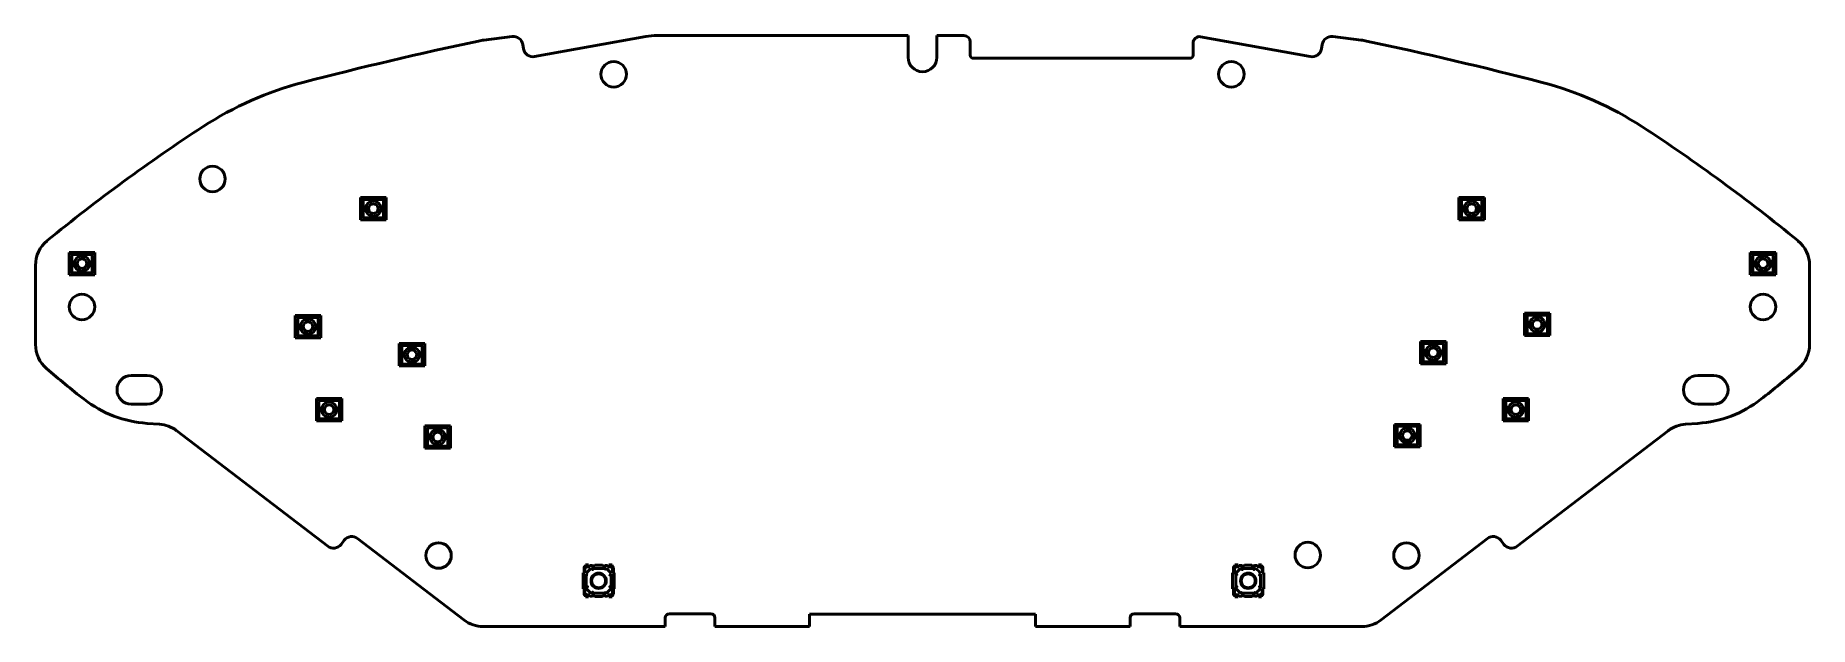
# Model space of a CAD drawing. Header units: millimetres. Extents: x 64 to 343, y 116 to 209.
import ezdxf

# ---------------------------------------------------------------- set-up
doc = ezdxf.new("R2010")
doc.units = ezdxf.units.MM
doc.layers.add('Visible (ISO)', color=7, linetype='Continuous', lineweight=50)

msp = doc.modelspace()

# ---------------------------------------------------------------- linework, layer by layer
at = {"layer": 'Visible (ISO)'}
for p, q in [((134.53, 207.93), (138.99, 208.47)), ((138.99, 208.47), (134.53, 207.93)), ((140.65, 207.25), (140.77, 206.56)), ((140.77, 206.56), (140.65, 207.25)), ((142.51, 205.35), (159.95, 208.49)), ((159.95, 208.49), (142.51, 205.35)), ((161.73, 208.65), (201.17, 208.65)), ((201.17, 208.65), (161.73, 208.65)), ((201.17, 208.65), (201.17, 205.22)), ((201.17, 205.22), (201.17, 208.65)), ((205.67, 205.22), (205.67, 208.65)), ((209.92, 208.65), (205.67, 208.65)), ((205.67, 208.65), (205.67, 205.22)), ((210.92, 205.57), (210.92, 207.65)), ((245.92, 207.47), (245.92, 205.57)), ((264.32, 205.35), (247.09, 208.45)), ((266.06, 206.56), (266.19, 207.25)), ((266.19, 207.25), (266.06, 206.56)), ((267.85, 208.47), (272.3, 207.93)), ((272.3, 207.93), (267.85, 208.47)), ((245.42, 205.07), (211.42, 205.07)), ((106.1, 201.28), (106.09, 201.28)), ((300.74, 201.28), (300.73, 201.28)), ((115.18, 179.74), (115.18, 183.24)), ((115.18, 183.24), (119.18, 183.24)), ((115.48, 182.69), (115.48, 182.69)), ((115.58, 182.69), (115.48, 182.69)), ((115.48, 180.29), (115.48, 182.69)), ((115.48, 180.29), (115.48, 182.69)), ((115.48, 180.29), (115.48, 182.69)), ((115.58, 180.24), (115.58, 182.74)), ((115.59, 182.8), (115.59, 182.8)), ((115.78, 182.94), (118.58, 182.94)), ((115.78, 182.94), (116.68, 182.94)), ((116.68, 182.94), (117.68, 182.94)), ((117.68, 182.94), (118.58, 182.94)), ((118.78, 182.74), (118.78, 180.24)), ((118.78, 182.74), (118.78, 182.69)), ((118.78, 182.69), (118.78, 180.29)), ((118.78, 182.69), (118.88, 182.69)), ((118.88, 182.69), (118.88, 180.29)), ((119.18, 183.24), (119.18, 179.74)), ((287.66, 179.74), (287.66, 183.24)), ((287.66, 183.24), (291.66, 183.24)), ((287.96, 182.69), (287.96, 182.69)), ((288.06, 182.69), (287.96, 182.69)), ((287.96, 180.29), (287.96, 182.69)), ((287.96, 180.29), (287.96, 182.69)), ((287.96, 180.29), (287.96, 182.69)), ((288.06, 180.24), (288.06, 182.74)), ((288.07, 182.8), (288.07, 182.8)), ((288.26, 182.94), (291.06, 182.94)), ((288.26, 182.94), (289.16, 182.94)), ((289.16, 182.94), (290.16, 182.94)), ((290.16, 182.94), (291.06, 182.94)), ((291.26, 182.74), (291.26, 180.24)), ((291.26, 182.74), (291.26, 182.69)), ((291.26, 182.69), (291.26, 180.29)), ((291.26, 182.69), (291.36, 182.69)), ((291.36, 182.69), (291.36, 180.29)), ((291.66, 183.24), (291.66, 179.74)), ((119.18, 179.74), (115.18, 179.74)), ((115.58, 180.29), (115.48, 180.29)), ((115.48, 180.29), (115.48, 180.29)), ((115.58, 180.29), (115.53, 180.29)), ((118.58, 180.04), (115.78, 180.04)), ((118.77, 180.18), (118.77, 180.18)), ((118.78, 180.29), (118.78, 180.24)), ((118.78, 180.29), (118.78, 180.29)), ((118.78, 180.29), (118.83, 180.29)), ((118.78, 180.29), (118.88, 180.29)), ((118.88, 180.29), (118.88, 180.29)), ((291.66, 179.74), (287.66, 179.74)), ((288.06, 180.29), (287.96, 180.29)), ((287.96, 180.29), (287.96, 180.29)), ((288.06, 180.29), (288.01, 180.29)), ((291.06, 180.04), (288.26, 180.04)), ((291.25, 180.18), (291.25, 180.18)), ((291.26, 180.29), (291.26, 180.24)), ((291.26, 180.29), (291.26, 180.29)), ((291.26, 180.29), (291.31, 180.29)), ((291.26, 180.29), (291.36, 180.29)), ((291.36, 180.29), (291.36, 180.29)), ((69.42, 171.12), (69.42, 174.62)), ((69.42, 174.62), (73.42, 174.62)), ((69.72, 174.07), (69.72, 174.07)), ((69.82, 174.07), (69.72, 174.07)), ((69.72, 171.67), (69.72, 174.07)), ((69.72, 171.67), (69.72, 174.07)), ((69.72, 171.67), (69.72, 174.07)), ((69.82, 171.62), (69.82, 174.12)), ((69.83, 174.18), (69.83, 174.19)), ((70.02, 174.32), (72.82, 174.32)), ((70.02, 174.32), (70.92, 174.32)), ((70.92, 174.32), (71.92, 174.32)), ((71.92, 174.32), (72.82, 174.32)), ((73.02, 174.12), (73.02, 171.62)), ((73.02, 174.12), (73.02, 174.07)), ((73.02, 174.07), (73.02, 171.67)), ((73.02, 174.07), (73.12, 174.07)), ((73.12, 174.07), (73.12, 171.67)), ((73.42, 174.62), (73.42, 171.12)), ((333.42, 171.12), (333.42, 174.62)), ((333.42, 174.62), (337.42, 174.62)), ((333.72, 174.07), (333.72, 174.07)), ((333.82, 174.07), (333.72, 174.07)), ((333.72, 171.67), (333.72, 174.07)), ((333.72, 171.67), (333.72, 174.07)), ((333.72, 171.67), (333.72, 174.07)), ((333.82, 171.62), (333.82, 174.12)), ((333.83, 174.18), (333.83, 174.19)), ((334.02, 174.32), (336.82, 174.32)), ((334.02, 174.32), (334.92, 174.32)), ((334.92, 174.32), (335.92, 174.32)), ((335.92, 174.32), (336.82, 174.32)), ((337.02, 174.12), (337.02, 171.62)), ((337.02, 174.12), (337.02, 174.07)), ((337.02, 174.07), (337.02, 171.67)), ((337.02, 174.07), (337.12, 174.07)), ((337.12, 174.07), (337.12, 171.67)), ((337.42, 174.62), (337.42, 171.12)), ((64.12, 160.2), (64.12, 172.59)), ((64.12, 172.59), (64.12, 160.2)), ((73.42, 171.12), (69.42, 171.12)), ((69.82, 171.67), (69.72, 171.67)), ((69.72, 171.67), (69.72, 171.67)), ((69.82, 171.67), (69.77, 171.67)), ((72.82, 171.42), (70.02, 171.42)), ((73.01, 171.56), (73.01, 171.56)), ((73.02, 171.67), (73.02, 171.62)), ((73.02, 171.67), (73.02, 171.67)), ((73.02, 171.67), (73.07, 171.67)), ((73.02, 171.67), (73.12, 171.67)), ((73.12, 171.67), (73.12, 171.67)), ((337.42, 171.12), (333.42, 171.12)), ((333.82, 171.67), (333.72, 171.67)), ((333.72, 171.67), (333.72, 171.67)), ((333.82, 171.67), (333.77, 171.67)), ((336.82, 171.42), (334.02, 171.42)), ((337.01, 171.56), (337.01, 171.56)), ((337.02, 171.67), (337.02, 171.62)), ((337.02, 171.67), (337.02, 171.67)), ((337.02, 171.67), (337.07, 171.67)), ((337.02, 171.67), (337.12, 171.67)), ((337.12, 171.67), (337.12, 171.67)), ((342.72, 172.59), (342.72, 160.2)), ((342.72, 160.2), (342.72, 172.59)), ((104.92, 161.24), (104.92, 164.74)), ((104.92, 164.74), (108.92, 164.74)), ((105.52, 164.44), (108.32, 164.44)), ((105.52, 164.44), (106.42, 164.44)), ((106.42, 164.44), (107.42, 164.44)), ((107.42, 164.44), (108.32, 164.44)), ((108.92, 164.74), (108.92, 161.24)), ((297.95, 161.57), (297.95, 165.07)), ((297.95, 165.07), (301.95, 165.07)), ((298.25, 164.52), (298.25, 164.52)), ((298.35, 164.52), (298.25, 164.52)), ((298.25, 162.12), (298.25, 164.52)), ((298.25, 162.12), (298.25, 164.52)), ((298.25, 162.12), (298.25, 164.52)), ((298.35, 162.07), (298.35, 164.57)), ((298.36, 164.63), (298.36, 164.63)), ((298.55, 164.77), (301.35, 164.77)), ((298.55, 164.77), (299.45, 164.77)), ((299.45, 164.77), (300.45, 164.77)), ((300.45, 164.77), (301.35, 164.77)), ((301.55, 164.57), (301.55, 162.07)), ((301.55, 164.57), (301.55, 164.52)), ((301.55, 164.52), (301.55, 162.12)), ((301.55, 164.52), (301.65, 164.52)), ((301.65, 164.52), (301.65, 162.12)), ((301.95, 165.07), (301.95, 161.57)), ((105.22, 164.19), (105.22, 164.19)), ((105.32, 164.19), (105.22, 164.19)), ((105.22, 161.79), (105.22, 164.19)), ((105.22, 161.79), (105.22, 164.19)), ((105.22, 161.79), (105.22, 164.19)), ((105.32, 161.79), (105.22, 161.79)), ((105.22, 161.79), (105.22, 161.79)), ((105.32, 161.79), (105.27, 161.79)), ((105.32, 161.74), (105.32, 164.24)), ((105.33, 164.3), (105.33, 164.3)), ((108.51, 161.67), (108.51, 161.67)), ((108.52, 164.24), (108.52, 161.74)), ((108.52, 164.24), (108.52, 164.19)), ((108.52, 164.19), (108.52, 161.79)), ((108.52, 164.19), (108.62, 164.19)), ((108.52, 161.79), (108.52, 161.74)), ((108.52, 161.79), (108.52, 161.79)), ((108.52, 161.79), (108.57, 161.79)), ((108.52, 161.79), (108.62, 161.79)), ((108.62, 164.19), (108.62, 161.79)), ((108.62, 161.79), (108.62, 161.79)), ((298.35, 162.12), (298.25, 162.12)), ((298.25, 162.12), (298.25, 162.12)), ((298.35, 162.12), (298.3, 162.12)), ((301.35, 161.87), (298.55, 161.87)), ((301.54, 162), (301.54, 162)), ((301.55, 162.12), (301.55, 162.07)), ((301.55, 162.12), (301.55, 162.12)), ((301.55, 162.12), (301.6, 162.12)), ((301.55, 162.12), (301.65, 162.12)), ((301.65, 162.12), (301.65, 162.12)), ((108.92, 161.24), (104.92, 161.24)), ((108.32, 161.54), (105.52, 161.54)), ((121.24, 156.82), (121.24, 160.32)), ((121.24, 160.32), (125.24, 160.32)), ((121.54, 159.77), (121.54, 159.77)), ((121.64, 159.77), (121.54, 159.77)), ((121.54, 157.37), (121.54, 159.77)), ((121.54, 157.37), (121.54, 159.77)), ((121.54, 157.37), (121.54, 159.77)), ((121.64, 157.32), (121.64, 159.82)), ((121.65, 159.89), (121.65, 159.89)), ((121.84, 160.02), (124.64, 160.02)), ((121.84, 160.02), (122.74, 160.02)), ((122.74, 160.02), (123.74, 160.02)), ((123.74, 160.02), (124.64, 160.02)), ((124.84, 159.82), (124.84, 157.32)), ((124.84, 159.82), (124.84, 159.77)), ((124.84, 159.77), (124.84, 157.37)), ((124.84, 159.77), (124.94, 159.77)), ((124.94, 159.77), (124.94, 157.37)), ((125.24, 160.32), (125.24, 156.82)), ((281.63, 157.15), (281.63, 160.65)), ((281.63, 160.65), (285.63, 160.65)), ((281.93, 160.1), (281.93, 160.1)), ((282.03, 160.1), (281.93, 160.1)), ((281.93, 157.7), (281.93, 160.1)), ((281.93, 157.7), (281.93, 160.1)), ((281.93, 157.7), (281.93, 160.1)), ((282.03, 157.65), (282.03, 160.15)), ((282.04, 160.21), (282.04, 160.21)), ((282.23, 160.35), (285.03, 160.35)), ((282.23, 160.35), (283.13, 160.35)), ((283.13, 160.35), (284.13, 160.35)), ((284.13, 160.35), (285.03, 160.35)), ((285.23, 160.15), (285.23, 157.65)), ((285.23, 160.15), (285.23, 160.1)), ((285.23, 160.1), (285.23, 157.7)), ((285.23, 160.1), (285.33, 160.1)), ((285.33, 160.1), (285.33, 157.7)), ((285.63, 160.65), (285.63, 157.15)), ((301.95, 161.57), (297.95, 161.57)), ((125.24, 156.82), (121.24, 156.82)), ((121.64, 157.37), (121.54, 157.37)), ((121.54, 157.37), (121.54, 157.37)), ((121.64, 157.37), (121.59, 157.37)), ((124.64, 157.12), (121.84, 157.12)), ((124.83, 157.26), (124.83, 157.26)), ((124.84, 157.37), (124.84, 157.32)), ((124.84, 157.37), (124.84, 157.37)), ((124.84, 157.37), (124.89, 157.37)), ((124.84, 157.37), (124.94, 157.37)), ((124.94, 157.37), (124.94, 157.37)), ((285.63, 157.15), (281.63, 157.15)), ((282.03, 157.7), (281.93, 157.7)), ((281.93, 157.7), (281.93, 157.7)), ((282.03, 157.7), (281.98, 157.7)), ((285.03, 157.45), (282.23, 157.45)), ((285.22, 157.59), (285.22, 157.59)), ((285.23, 157.7), (285.23, 157.65)), ((285.23, 157.7), (285.23, 157.7)), ((285.23, 157.7), (285.28, 157.7)), ((285.23, 157.7), (285.33, 157.7)), ((285.33, 157.7), (285.33, 157.7)), ((81.67, 155.32), (79.17, 155.32)), ((327.67, 155.32), (325.17, 155.32)), ((79.17, 150.82), (81.67, 150.82)), ((108.24, 148.21), (108.24, 151.71)), ((108.24, 151.71), (112.24, 151.71)), ((108.54, 151.16), (108.54, 151.16)), ((108.64, 151.16), (108.54, 151.16)), ((108.54, 148.76), (108.54, 151.16)), ((108.54, 148.76), (108.54, 151.16)), ((108.54, 148.76), (108.54, 151.16)), ((108.64, 148.71), (108.64, 151.21)), ((108.65, 151.27), (108.65, 151.27)), ((108.84, 151.41), (111.64, 151.41)), ((108.84, 151.41), (109.74, 151.41)), ((109.74, 151.41), (110.74, 151.41)), ((110.74, 151.41), (111.64, 151.41)), ((111.84, 151.21), (111.84, 148.71)), ((111.84, 151.21), (111.84, 151.16)), ((111.84, 151.16), (111.84, 148.76)), ((111.84, 151.16), (111.94, 151.16)), ((111.94, 151.16), (111.94, 148.76)), ((112.24, 151.71), (112.24, 148.21)), ((294.61, 148.21), (294.61, 151.71)), ((294.61, 151.71), (298.61, 151.71)), ((294.91, 151.16), (294.91, 151.16)), ((295.01, 151.16), (294.91, 151.16)), ((294.91, 148.76), (294.91, 151.16)), ((294.91, 148.76), (294.91, 151.16)), ((294.91, 148.76), (294.91, 151.16)), ((295.01, 148.71), (295.01, 151.21)), ((295.02, 151.28), (295.02, 151.28)), ((295.21, 151.41), (298.01, 151.41)), ((295.21, 151.41), (296.11, 151.41)), ((296.11, 151.41), (297.11, 151.41)), ((297.11, 151.41), (298.01, 151.41)), ((298.21, 151.21), (298.21, 148.71)), ((298.21, 151.21), (298.21, 151.16)), ((298.21, 151.16), (298.21, 148.76)), ((298.21, 151.16), (298.31, 151.16)), ((298.31, 151.16), (298.31, 148.76)), ((298.61, 151.71), (298.61, 148.21)), ((325.17, 150.82), (327.67, 150.82)), ((83.58, 147.68), (81.65, 147.81)), ((81.65, 147.81), (83.58, 147.68)), ((112.24, 148.21), (108.24, 148.21)), ((108.64, 148.76), (108.54, 148.76)), ((108.54, 148.76), (108.54, 148.76)), ((108.64, 148.76), (108.59, 148.76)), ((111.64, 148.51), (108.84, 148.51)), ((111.83, 148.65), (111.83, 148.65)), ((111.84, 148.76), (111.84, 148.71)), ((111.84, 148.76), (111.84, 148.76)), ((111.84, 148.76), (111.89, 148.76)), ((111.84, 148.76), (111.94, 148.76)), ((111.94, 148.76), (111.94, 148.76)), ((298.61, 148.21), (294.61, 148.21)), ((295.01, 148.76), (294.91, 148.76)), ((294.91, 148.76), (294.91, 148.76)), ((295.01, 148.76), (294.96, 148.76)), ((298.01, 148.51), (295.21, 148.51)), ((298.2, 148.65), (298.2, 148.65)), ((298.21, 148.76), (298.21, 148.71)), ((298.21, 148.76), (298.21, 148.76)), ((298.21, 148.76), (298.26, 148.76)), ((298.21, 148.76), (298.31, 148.76)), ((298.31, 148.76), (298.31, 148.76)), ((325.18, 147.81), (323.25, 147.68)), ((323.25, 147.68), (325.18, 147.81)), ((110.01, 128.53), (86.29, 146.66)), ((86.29, 146.66), (110.01, 128.53)), ((125.28, 143.91), (125.28, 147.41)), ((125.28, 147.41), (129.28, 147.41)), ((125.58, 146.86), (125.58, 146.86)), ((125.68, 146.86), (125.58, 146.86)), ((125.58, 144.46), (125.58, 146.86)), ((125.58, 144.46), (125.58, 146.86)), ((125.58, 144.46), (125.58, 146.86)), ((125.68, 144.41), (125.68, 146.91)), ((125.69, 146.98), (125.69, 146.98)), ((125.88, 147.11), (128.68, 147.11)), ((125.88, 147.11), (126.78, 147.11)), ((126.78, 147.11), (127.78, 147.11)), ((127.78, 147.11), (128.68, 147.11)), ((128.88, 146.91), (128.88, 144.41)), ((128.88, 146.91), (128.88, 146.86)), ((128.88, 146.86), (128.88, 144.46)), ((128.88, 146.86), (128.98, 146.86)), ((128.98, 146.86), (128.98, 144.46)), ((129.28, 147.41), (129.28, 143.91)), ((277.55, 144.15), (277.55, 147.65)), ((277.55, 147.65), (281.55, 147.65)), ((277.85, 147.1), (277.85, 147.1)), ((277.95, 147.1), (277.85, 147.1)), ((277.85, 144.7), (277.85, 147.1)), ((277.85, 144.7), (277.85, 147.1)), ((277.85, 144.7), (277.85, 147.1)), ((277.95, 144.65), (277.95, 147.15)), ((277.96, 147.22), (277.96, 147.22)), ((278.15, 147.35), (280.95, 147.35)), ((278.15, 147.35), (279.05, 147.35)), ((279.05, 147.35), (280.05, 147.35)), ((280.05, 147.35), (280.95, 147.35)), ((281.15, 147.15), (281.15, 144.65)), ((281.15, 147.15), (281.15, 147.1)), ((281.15, 147.1), (281.15, 144.7)), ((281.15, 147.1), (281.25, 147.1)), ((281.25, 147.1), (281.25, 144.7)), ((281.55, 147.65), (281.55, 144.15)), ((296.83, 128.53), (320.54, 146.66)), ((296.83, 128.53), (320.54, 146.66)), ((129.28, 143.91), (125.28, 143.91)), ((125.68, 144.46), (125.58, 144.46)), ((125.58, 144.46), (125.58, 144.46)), ((125.68, 144.46), (125.63, 144.46)), ((128.68, 144.21), (125.88, 144.21)), ((128.87, 144.35), (128.87, 144.35)), ((128.88, 144.46), (128.88, 144.41)), ((128.88, 144.46), (128.88, 144.46)), ((128.88, 144.46), (128.93, 144.46)), ((128.88, 144.46), (128.98, 144.46)), ((128.98, 144.46), (128.98, 144.46)), ((281.55, 144.15), (277.55, 144.15)), ((277.95, 144.7), (277.85, 144.7)), ((277.85, 144.7), (277.85, 144.7)), ((277.95, 144.7), (277.9, 144.7)), ((280.95, 144.45), (278.15, 144.45)), ((281.14, 144.59), (281.14, 144.59)), ((281.15, 144.7), (281.15, 144.65)), ((281.15, 144.7), (281.15, 144.7)), ((281.15, 144.7), (281.2, 144.7)), ((281.15, 144.7), (281.25, 144.7)), ((281.25, 144.7), (281.25, 144.7)), ((112.6, 129.46), (112.11, 128.81)), ((112.11, 128.81), (112.6, 129.46)), ((131.4, 116.97), (114.7, 129.74)), ((114.7, 129.74), (131.4, 116.97)), ((292.13, 129.74), (275.43, 116.97)), ((275.43, 116.97), (292.13, 129.74)), ((294.73, 128.81), (294.23, 129.46)), ((294.23, 129.46), (294.73, 128.81)), ((150.97, 125.61), (150.47, 125.61)), ((150.47, 125.52), (150.47, 125.61)), ((150.47, 125.52), (150.97, 125.52)), ((150.47, 125.41), (150.47, 125.52)), ((151.17, 125.41), (150.47, 125.41)), ((150.97, 125.52), (150.97, 125.61)), ((150.97, 125.41), (150.97, 125.52)), ((151.17, 125.51), (151.57, 125.51)), ((151.17, 125.28), (151.17, 125.51)), ((151.57, 125.51), (151.57, 125.36)), ((151.59, 125.41), (151.57, 125.41)), ((151.97, 125.46), (151.71, 125.46)), ((151.97, 125.56), (151.97, 125.36)), ((151.97, 125.56), (153.16, 125.56)), ((153.16, 125.46), (153.42, 125.46)), ((153.54, 125.41), (153.57, 125.41)), ((153.57, 125.51), (153.97, 125.51)), ((153.57, 125.36), (153.57, 125.51)), ((153.97, 125.51), (153.97, 125.28)), ((153.97, 125.41), (154.67, 125.41)), ((154.17, 125.61), (154.17, 125.52)), ((154.67, 125.61), (154.17, 125.61)), ((154.17, 125.41), (154.17, 125.52)), ((154.17, 125.52), (154.67, 125.52)), ((154.67, 125.52), (154.67, 125.61)), ((154.67, 125.52), (154.67, 125.41)), ((252.97, 125.61), (252.47, 125.61)), ((252.47, 125.52), (252.47, 125.61)), ((252.47, 125.52), (252.97, 125.52)), ((252.47, 125.41), (252.47, 125.52)), ((253.17, 125.41), (252.47, 125.41)), ((252.97, 125.52), (252.97, 125.61)), ((252.97, 125.41), (252.97, 125.52)), ((253.17, 125.51), (253.57, 125.51)), ((253.17, 125.28), (253.17, 125.51)), ((253.57, 125.51), (253.57, 125.36)), ((253.59, 125.41), (253.57, 125.41)), ((253.97, 125.46), (253.71, 125.46)), ((253.97, 125.56), (253.97, 125.36)), ((253.97, 125.56), (255.16, 125.56)), ((255.16, 125.46), (255.42, 125.46)), ((255.54, 125.41), (255.57, 125.41)), ((255.57, 125.51), (255.97, 125.51)), ((255.57, 125.36), (255.57, 125.51)), ((255.97, 125.51), (255.97, 125.28)), ((255.97, 125.41), (256.67, 125.41)), ((256.17, 125.61), (256.17, 125.52)), ((256.67, 125.61), (256.17, 125.61)), ((256.17, 125.41), (256.17, 125.52)), ((256.17, 125.52), (256.67, 125.52)), ((256.67, 125.52), (256.67, 125.61)), ((256.67, 125.52), (256.67, 125.41)), ((150.12, 124.36), (150.32, 124.36)), ((150.12, 121.86), (150.12, 124.36)), ((150.27, 124.36), (150.27, 125.21)), ((150.32, 124.36), (150.39, 124.36)), ((150.39, 124.36), (150.39, 124.98)), ((150.62, 124.23), (150.78, 124.04)), ((150.62, 121.98), (150.62, 124.23)), ((150.69, 125.28), (151.17, 125.28)), ((151.44, 125.06), (153.69, 125.06)), ((151.63, 124.89), (151.44, 125.06)), ((151.57, 125.36), (151.97, 125.36)), ((153.17, 125.36), (153.57, 125.36)), ((153.69, 125.06), (153.5, 124.89)), ((153.97, 125.28), (154.44, 125.28)), ((154.35, 124.04), (154.52, 124.23)), ((154.52, 124.23), (154.52, 121.98)), ((154.74, 124.98), (154.74, 124.36)), ((154.74, 124.36), (154.82, 124.36)), ((155.02, 124.36), (154.82, 124.36)), ((154.87, 124.36), (154.87, 125.21)), ((155.02, 124.36), (155.02, 121.86)), ((252.32, 124.36), (252.12, 124.36)), ((252.12, 121.86), (252.12, 124.36)), ((252.27, 124.36), (252.27, 125.21)), ((252.32, 124.36), (252.39, 124.36)), ((252.39, 124.36), (252.39, 124.98)), ((252.62, 124.23), (252.78, 124.04)), ((252.62, 121.98), (252.62, 124.23)), ((252.69, 125.28), (253.17, 125.28)), ((253.44, 125.06), (255.69, 125.06)), ((253.63, 124.89), (253.44, 125.06)), ((253.57, 125.36), (253.97, 125.36)), ((255.17, 125.36), (255.57, 125.36)), ((255.69, 125.06), (255.5, 124.89)), ((255.97, 125.28), (256.44, 125.28)), ((256.35, 124.04), (256.52, 124.23)), ((256.52, 124.23), (256.52, 121.98)), ((256.74, 124.98), (256.74, 124.36)), ((256.74, 124.36), (256.82, 124.36)), ((257.02, 124.36), (256.82, 124.36)), ((256.87, 124.36), (256.87, 125.21)), ((257.02, 124.36), (257.02, 121.86)), ((150.32, 121.86), (150.12, 121.86)), ((150.27, 121.86), (150.27, 121.01)), ((150.39, 121.86), (150.32, 121.86)), ((150.39, 121.23), (150.39, 121.86)), ((150.47, 120.81), (151.17, 120.81)), ((150.47, 120.69), (150.47, 120.81)), ((150.97, 120.69), (150.47, 120.69)), ((150.47, 120.69), (150.47, 120.61)), ((150.97, 120.61), (150.47, 120.61)), ((150.78, 122.17), (150.62, 121.98)), ((151.17, 120.93), (150.69, 120.93)), ((150.97, 120.81), (150.97, 120.69)), ((150.97, 120.61), (150.97, 120.69)), ((151.17, 120.71), (151.17, 120.93)), ((151.57, 120.71), (151.17, 120.71)), ((151.44, 121.16), (151.63, 121.32)), ((153.69, 121.16), (151.44, 121.16)), ((151.57, 120.86), (151.57, 120.71)), ((151.97, 120.86), (151.57, 120.86)), ((151.57, 120.81), (151.59, 120.81)), ((151.97, 120.76), (151.71, 120.76)), ((153.17, 120.66), (151.97, 120.66)), ((153.57, 120.86), (153.17, 120.86)), ((153.17, 120.66), (153.17, 120.86)), ((153.17, 120.76), (153.42, 120.76)), ((153.5, 121.32), (153.69, 121.16)), ((153.54, 120.81), (153.57, 120.81)), ((153.57, 120.71), (153.57, 120.86)), ((153.97, 120.71), (153.57, 120.71)), ((153.97, 120.93), (153.97, 120.71)), ((154.44, 120.93), (153.97, 120.93)), ((153.97, 120.81), (154.67, 120.81)), ((154.17, 120.81), (154.17, 120.69)), ((154.67, 120.69), (154.17, 120.69)), ((154.17, 120.69), (154.17, 120.61)), ((154.17, 120.61), (154.67, 120.61)), ((154.52, 121.98), (154.35, 122.17)), ((154.67, 120.81), (154.67, 120.69)), ((154.67, 120.69), (154.67, 120.61)), ((154.74, 121.86), (154.74, 121.23)), ((154.82, 121.86), (154.74, 121.86)), ((154.82, 121.86), (155.02, 121.86)), ((154.87, 121.86), (154.87, 121.01)), ((252.12, 121.86), (252.32, 121.86)), ((252.27, 121.86), (252.27, 121.01)), ((252.39, 121.86), (252.32, 121.86)), ((252.39, 121.23), (252.39, 121.86)), ((252.47, 120.81), (253.17, 120.81)), ((252.47, 120.69), (252.47, 120.81)), ((252.97, 120.69), (252.47, 120.69)), ((252.47, 120.69), (252.47, 120.61)), ((252.97, 120.61), (252.47, 120.61)), ((252.78, 122.17), (252.62, 121.98)), ((253.17, 120.93), (252.69, 120.93)), ((252.97, 120.81), (252.97, 120.69)), ((252.97, 120.61), (252.97, 120.69)), ((253.17, 120.71), (253.17, 120.93)), ((253.57, 120.71), (253.17, 120.71)), ((253.44, 121.16), (253.63, 121.32)), ((255.69, 121.16), (253.44, 121.16)), ((253.57, 120.86), (253.57, 120.71)), ((253.97, 120.86), (253.57, 120.86)), ((253.57, 120.81), (253.59, 120.81)), ((253.97, 120.76), (253.71, 120.76)), ((255.17, 120.66), (253.97, 120.66)), ((255.57, 120.86), (255.17, 120.86)), ((255.17, 120.66), (255.17, 120.86)), ((255.17, 120.76), (255.42, 120.76)), ((255.5, 121.32), (255.69, 121.16)), ((255.54, 120.81), (255.57, 120.81)), ((255.57, 120.71), (255.57, 120.86)), ((255.97, 120.71), (255.57, 120.71)), ((255.97, 120.93), (255.97, 120.71)), ((256.44, 120.93), (255.97, 120.93)), ((255.97, 120.81), (256.67, 120.81)), ((256.17, 120.81), (256.17, 120.69)), ((256.67, 120.69), (256.17, 120.69)), ((256.17, 120.69), (256.17, 120.61)), ((256.17, 120.61), (256.67, 120.61)), ((256.52, 121.98), (256.35, 122.17)), ((256.67, 120.81), (256.67, 120.69)), ((256.67, 120.69), (256.67, 120.61)), ((256.74, 121.86), (256.74, 121.23)), ((256.82, 121.86), (256.74, 121.86)), ((256.82, 121.86), (257.02, 121.86)), ((256.87, 121.86), (256.87, 121.01)), ((163.02, 117.3), (163.02, 115.95)), ((163.02, 115.95), (163.02, 117.3)), ((170.17, 117.95), (163.67, 117.95)), ((163.67, 117.95), (170.17, 117.95)), ((170.82, 115.95), (170.82, 117.3)), ((170.82, 117.3), (170.82, 115.95)), ((221.17, 117.87), (185.67, 117.87)), ((185.67, 117.87), (185.67, 115.95)), ((185.67, 115.95), (185.67, 117.87)), ((185.67, 117.87), (221.17, 117.87)), ((221.17, 115.95), (221.17, 117.87)), ((221.17, 117.87), (221.17, 115.95)), ((236.02, 117.3), (236.02, 115.95)), ((236.02, 115.95), (236.02, 117.3)), ((243.17, 117.95), (236.67, 117.95)), ((236.67, 117.95), (243.17, 117.95)), ((243.82, 115.95), (243.82, 117.3)), ((243.82, 117.3), (243.82, 115.95)), ((163.02, 115.95), (134.44, 115.95)), ((134.44, 115.95), (163.02, 115.95)), ((185.67, 115.95), (170.82, 115.95)), ((170.82, 115.95), (185.67, 115.95)), ((236.02, 115.95), (221.17, 115.95)), ((221.17, 115.95), (236.02, 115.95)), ((272.4, 115.95), (243.82, 115.95)), ((243.82, 115.95), (272.4, 115.95))]:
    msp.add_line(p, q, dxfattribs=at)
for centre, radius in [((154.92, 202.57), 2), ((251.92, 202.57), 2), ((91.92, 186.15), 2), ((71.42, 166.07), 2), ((335.42, 166.07), 2), ((127.42, 127.07), 2), ((263.92, 127.15), 2), ((279.42, 127.07), 2), ((152.56, 123.11), 1.2), ((254.57, 123.11), 1.2)]:
    msp.add_circle(centre, radius, dxfattribs=at)
for centre, radius, start, end in [((261.48, -395.72), 616.89, 101.95667, 104.58832), ((261.48, -395.72), 616.89, 101.95667, 104.58832), ((135.75, 198), 10, 97.0003, 101.9563), ((135.75, 198), 10, 97.0003, 101.9563), ((139.17, 206.98), 1.5, 10.2352, 96.9801), ((139.17, 206.98), 1.5, 10.2352, 96.9801), ((142.25, 206.82), 1.5, 190.2147, 280.2157), ((142.25, 206.82), 1.5, 190.2147, 280.2157), ((161.73, 198.64), 10.01, 90, 100.2123), ((161.73, 198.64), 10.01, 90, 100.2123), ((209.92, 207.65), 1, 360, 90), ((246.92, 207.47), 1, 79.7848, 180), ((264.59, 206.82), 1.5, 259.7843, 349.7853), ((264.59, 206.82), 1.5, 259.7843, 349.7853), ((267.67, 206.98), 1.5, 83.0199, 169.7649), ((267.67, 206.98), 1.5, 83.0199, 169.7648), ((271.08, 198), 10, 78.0437, 82.9997), ((271.08, 198), 10, 78.0437, 82.9997), ((145.35, -395.72), 616.89, 75.41167, 78.04333), ((145.35, -395.72), 616.89, 75.41053, 78.04333), ((203.42, 205.22), 2.25, 180.011, 359.989), ((203.42, 205.22), 2.25, 180.011, 359.989), ((211.42, 205.57), 0.5, 180, 270), ((245.42, 205.57), 0.5, 270, 360), ((119.51, 149.74), 53.25, 104.5883, 123.0852), ((119.51, 149.74), 53.25, 104.5751, 123.0852), ((287.33, 149.74), 53.25, 56.9148, 75.4117), ((287.33, 149.74), 53.25, 56.9148, 75.4117), ((244.76, -42.49), 282.69, 123.0863, 129.2351), ((244.76, -42.49), 282.69, 123.0863, 129.2351), ((162.08, -42.49), 282.69, 50.7649, 56.9137), ((162.08, -42.49), 282.69, 50.7649, 56.9137), ((115.78, 182.74), 0.2, 90, 180), ((115.78, 182.74), 0.2, 90, 161.5162), ((117.18, 181.49), 1.2, 150, 270), ((117.18, 181.49), 1.2, 30, 150), ((117.18, 181.49), 0.75, 150, 270), ((117.18, 181.49), 0.75, 30, 150), ((117.18, 181.49), 1.2, 270, 30), ((117.18, 181.49), 0.75, 270, 30), ((118.58, 182.74), 0.2, 0, 90), ((118.58, 182.74), 0.2, 0.0065, 90), ((288.26, 182.74), 0.2, 90, 180), ((288.26, 182.74), 0.2, 90, 161.5162), ((289.66, 181.49), 1.2, 150, 270), ((289.66, 181.49), 1.2, 30, 150), ((289.66, 181.49), 0.75, 150, 270), ((289.66, 181.49), 0.75, 30, 150), ((289.66, 181.49), 1.2, 270, 30), ((289.66, 181.49), 0.75, 270, 30), ((291.06, 182.74), 0.2, 0, 90), ((291.06, 182.74), 0.2, 0.0065, 90), ((115.78, 180.24), 0.2, 180, 270), ((118.58, 180.24), 0.2, 270, 360), ((118.58, 180.24), 0.2, 341.5224, 0), ((288.26, 180.24), 0.2, 180, 270), ((291.06, 180.24), 0.2, 270, 360), ((291.06, 180.24), 0.2, 341.5224, 0), ((69.12, 172.59), 5, 129.2351, 180), ((69.12, 172.59), 5, 129.2351, 180), ((337.72, 172.59), 5, 0, 50.7649), ((337.72, 172.59), 5, 360, 50.7649), ((70.02, 174.12), 0.2, 90, 180), ((70.02, 174.12), 0.2, 90, 161.5195), ((71.42, 172.87), 1.2, 150, 270), ((71.42, 172.87), 1.2, 30, 150), ((71.42, 172.87), 0.75, 150, 270), ((71.42, 172.87), 0.75, 30, 150), ((71.42, 172.87), 1.2, 270, 30), ((71.42, 172.87), 0.75, 270, 30), ((72.82, 174.12), 0.2, 0, 90), ((72.82, 174.12), 0.2, 0.0065, 90), ((334.02, 174.12), 0.2, 90, 180), ((334.02, 174.12), 0.2, 90, 161.5132), ((335.42, 172.87), 1.2, 150, 270), ((335.42, 172.87), 1.2, 30, 150), ((335.42, 172.87), 0.75, 150, 270), ((335.42, 172.87), 0.75, 30, 150), ((335.42, 172.87), 1.2, 270, 30), ((335.42, 172.87), 0.75, 270, 30), ((336.82, 174.12), 0.2, 0, 90), ((336.82, 174.12), 0.2, 0.0065, 90), ((70.02, 171.62), 0.2, 180, 270), ((72.82, 171.62), 0.2, 270, 0), ((72.82, 171.62), 0.2, 341.5132, 0), ((334.02, 171.62), 0.2, 180, 270), ((336.82, 171.62), 0.2, 270, 360), ((336.82, 171.62), 0.2, 341.5132, 0), ((105.52, 164.24), 0.2, 90, 180), ((105.52, 164.24), 0.2, 90, 161.5162), ((108.32, 164.24), 0.2, 0, 90), ((108.32, 164.24), 0.2, 0.0063, 89.9999), ((298.55, 164.57), 0.2, 90, 180), ((298.55, 164.57), 0.2, 90, 161.5162), ((299.95, 163.32), 1.2, 30, 150), ((301.35, 164.57), 0.2, 0, 90), ((301.35, 164.57), 0.2, 0.0065, 90), ((105.52, 161.74), 0.2, 180, 270), ((106.92, 162.99), 1.2, 150, 270), ((106.92, 162.99), 1.2, 30, 150), ((106.92, 162.99), 0.75, 150, 270), ((106.92, 162.99), 0.75, 30, 150), ((106.92, 162.99), 1.2, 270, 30), ((106.92, 162.99), 0.75, 270, 30), ((108.32, 161.74), 0.2, 270, 360), ((108.32, 161.74), 0.2, 341.5162, 0), ((298.55, 162.07), 0.2, 180, 270), ((299.95, 163.32), 1.2, 150, 270), ((299.95, 163.32), 0.75, 150, 270), ((299.95, 163.32), 0.75, 30, 150), ((299.95, 163.32), 1.2, 270, 30), ((299.95, 163.32), 0.75, 270, 30), ((301.35, 162.07), 0.2, 270, 360), ((301.35, 162.07), 0.2, 341.5299, 0), ((69.12, 160.2), 5, 180, 229.3549), ((69.12, 160.2), 5, 180, 229.3549), ((121.84, 159.82), 0.2, 90, 180), ((121.84, 159.82), 0.2, 90, 161.5162), ((123.24, 158.57), 1.2, 150, 270), ((123.24, 158.57), 1.2, 30, 150), ((123.24, 158.57), 0.75, 150, 270), ((123.24, 158.57), 0.75, 30, 150), ((123.24, 158.57), 1.2, 270, 30), ((123.24, 158.57), 0.75, 270, 30), ((124.64, 159.82), 0.2, 0, 90), ((124.64, 159.82), 0.2, 0.0065, 90), ((282.23, 160.15), 0.2, 90, 180), ((282.23, 160.15), 0.2, 90, 161.5224), ((283.63, 158.9), 1.2, 150, 270), ((283.63, 158.9), 1.2, 30, 150), ((283.63, 158.9), 0.75, 150, 270), ((283.63, 158.9), 0.75, 30, 150), ((283.63, 158.9), 1.2, 270, 30), ((283.63, 158.9), 0.75, 270, 30), ((285.03, 160.15), 0.2, 0, 90), ((285.03, 160.15), 0.2, 0.0065, 90), ((337.72, 160.2), 5, 310.6451, 360), ((337.72, 160.2), 5, 310.6451, 360), ((171.71, 279.71), 162.51, 229.3549, 232.04), ((171.71, 279.71), 162.51, 229.3549, 232.04), ((121.84, 157.32), 0.2, 180, 270), ((124.64, 157.32), 0.2, 270, 360), ((124.64, 157.32), 0.2, 341.5224, 0), ((282.23, 157.65), 0.2, 180, 270), ((285.03, 157.65), 0.2, 270, 360), ((285.03, 157.65), 0.2, 341.5191, 360), ((235.12, 279.71), 162.51, 307.96, 310.6451), ((235.12, 279.71), 162.51, 307.96, 310.6451), ((79.17, 153.07), 2.25, 90.011, 269.989), ((81.67, 153.07), 2.25, 270.011, 90), ((325.17, 153.07), 2.25, 90.011, 270), ((327.67, 153.07), 2.25, 270.011, 89.989), ((82.84, 165.79), 18.02, 232.0418, 266.2294), ((82.84, 165.79), 18.02, 232.0418, 266.2294), ((108.84, 151.21), 0.2, 90, 180), ((108.84, 151.21), 0.2, 90, 161.5224), ((110.24, 149.96), 1.2, 150, 270), ((110.24, 149.96), 1.2, 30, 150), ((110.24, 149.96), 0.75, 30, 150), ((110.24, 149.96), 1.2, 270, 30), ((111.64, 151.21), 0.2, 0, 90), ((111.64, 151.21), 0.2, 0.0065, 90), ((295.21, 151.21), 0.2, 90, 180), ((295.21, 151.21), 0.2, 90, 161.5224), ((296.61, 149.96), 1.2, 150, 270), ((296.61, 149.96), 1.2, 30, 150), ((296.61, 149.96), 0.75, 30, 150), ((296.61, 149.96), 1.2, 270, 30), ((298.01, 151.21), 0.2, 0, 90), ((298.01, 151.21), 0.2, 0.0065, 90), ((324, 165.79), 18.02, 273.7706, 307.9582), ((324, 165.79), 18.02, 273.7706, 307.9582), ((83.25, 142.69), 5, 52.6009, 86.231), ((83.25, 142.69), 5, 52.6009, 86.231), ((108.84, 148.71), 0.2, 180, 270), ((110.24, 149.96), 0.75, 150, 270), ((110.24, 149.96), 0.75, 270, 30), ((111.64, 148.71), 0.2, 270, 360), ((111.64, 148.71), 0.2, 341.5162, 0), ((295.21, 148.71), 0.2, 180, 270), ((296.61, 149.96), 0.75, 150, 270), ((296.61, 149.96), 0.75, 270, 30), ((298.01, 148.71), 0.2, 270, 360), ((298.01, 148.71), 0.2, 341.5162, 0), ((323.58, 142.69), 5, 93.769, 127.3991), ((323.58, 142.69), 5, 93.769, 127.3991), ((125.88, 146.91), 0.2, 90, 180), ((125.88, 146.91), 0.2, 90, 161.5253), ((127.28, 145.66), 1.2, 150, 270), ((127.28, 145.66), 1.2, 30, 150), ((127.28, 145.66), 0.75, 150, 270), ((127.28, 145.66), 0.75, 30, 150), ((127.28, 145.66), 1.2, 270, 30), ((127.28, 145.66), 0.75, 270, 30), ((128.68, 146.91), 0.2, 0, 90), ((128.68, 146.91), 0.2, 0.0065, 90), ((278.15, 147.15), 0.2, 90, 180), ((278.15, 147.15), 0.2, 90, 161.5162), ((279.55, 145.9), 1.2, 150, 270), ((279.55, 145.9), 1.2, 30, 150), ((279.55, 145.9), 0.75, 150, 270), ((279.55, 145.9), 0.75, 30, 150), ((279.55, 145.9), 1.2, 270, 30), ((279.55, 145.9), 0.75, 270, 30), ((280.95, 147.15), 0.2, 0, 90), ((280.95, 147.15), 0.2, 0.0065, 90), ((125.88, 144.41), 0.2, 180, 270), ((128.68, 144.41), 0.2, 270, 360), ((128.68, 144.41), 0.2, 341.5162, 0), ((278.15, 144.65), 0.2, 180, 270), ((280.95, 144.65), 0.2, 270, 360), ((280.95, 144.65), 0.2, 341.5162, 0), ((110.92, 129.73), 1.5, 232.6002, 322.6012), ((110.92, 129.73), 1.5, 232.6002, 322.6012), ((113.79, 128.55), 1.5, 52.6002, 142.6012), ((113.79, 128.55), 1.5, 52.6002, 142.6012), ((293.04, 128.55), 1.5, 37.3988, 127.3998), ((293.04, 128.55), 1.5, 37.3988, 127.3998), ((295.92, 129.73), 1.5, 217.3988, 307.3998), ((295.92, 129.73), 1.5, 217.3988, 307.3998), ((150.47, 125.21), 0.2, 90, 180), ((152.56, 123.11), 2.5, 113.0739, 113.5782), ((154.67, 125.21), 0.2, 0, 90), ((252.47, 125.21), 0.2, 90, 180), ((254.57, 123.11), 2.5, 113.0739, 113.5782), ((256.67, 125.21), 0.2, 0, 90), ((150.69, 124.98), 0.3, 90, 180), ((152.56, 123.11), 2.25, 119.9264, 150.0736), ((152.56, 123.11), 1.1, 90, 180), ((152.56, 123.11), 1.1, 180, 0), ((152.56, 123.11), 1.1, 0, 90), ((152.56, 123.11), 2.25, 29.9264, 60.0736), ((154.44, 124.98), 0.3, 0, 90), ((252.69, 124.98), 0.3, 90, 180), ((254.57, 123.11), 1.1, 0, 180), ((254.57, 123.11), 1.1, 180, 270), ((254.57, 123.11), 1.1, 270, 0), ((254.57, 123.11), 2.25, 29.9264, 60.0736), ((256.44, 124.98), 0.3, 0, 90), ((150.47, 121.01), 0.2, 180, 270), ((150.69, 121.23), 0.3, 180, 270), ((152.56, 123.11), 2.25, 209.9264, 240.0736), ((152.56, 123.11), 2.5, 293.0739, 293.5782), ((152.56, 123.11), 2.25, 299.9264, 330.0736), ((154.44, 121.23), 0.3, 270, 0), ((154.67, 121.01), 0.2, 270, 0), ((252.47, 121.01), 0.2, 180, 270), ((252.69, 121.23), 0.3, 180, 270), ((254.57, 123.11), 2.25, 209.9264, 240.0736), ((254.57, 123.11), 2.5, 293.0739, 293.5782), ((256.44, 121.23), 0.3, 270, 0), ((256.67, 121.01), 0.2, 270, 0), ((163.67, 117.3), 0.65, 90.0237, 179.9763), ((163.67, 117.3), 0.65, 90.0237, 179.9763), ((170.17, 117.3), 0.65, 0.0237, 90), ((170.17, 117.3), 0.65, 0.0237, 90), ((236.67, 117.3), 0.65, 90.0237, 179.9763), ((236.67, 117.3), 0.65, 90.0237, 179.9763), ((243.17, 117.3), 0.65, 0.0237, 90), ((243.17, 117.3), 0.65, 0.0237, 90), ((134.44, 120.95), 5, 232.601, 269.9997), ((134.44, 120.95), 5, 232.601, 269.9997), ((272.4, 120.95), 5, 270, 307.399), ((272.4, 120.95), 5, 270, 307.399)]:
    msp.add_arc(centre, radius, start, end, dxfattribs=at)
for centre, major_axis, ratio, start_param, end_param in [((115.73, 180.29), (-0.25, 0), 0.000019, 0.018627, 0.643959), ((118.63, 180.29), (0.25, 0), 0.000019, 5.639925, 6.283137), ((288.21, 180.29), (-0.25, 0), 0.000019, 0.018627, 0.643959), ((291.11, 180.29), (0.25, 0), 0.000019, 5.639926, 6.283137), ((69.97, 171.67), (-0.25, 0), 0.000019, 0.018626, 0.643959), ((72.87, 171.67), (0.25, 0), 0.000019, 5.639926, 6.283137), ((333.97, 171.67), (-0.25, 0), 0.000019, 0.018636, 0.643959), ((336.87, 171.67), (0.25, 0), 0.000019, 5.639925, 6.283137), ((105.47, 161.79), (-0.25, 0), 0.000019, 0.01862, 0.643959), ((108.37, 161.79), (0.25, 0), 0.000019, 5.639925, 6.283137), ((298.5, 162.12), (-0.25, 0), 0.000019, 0.018618, 0.643959), ((301.4, 162.12), (0.25, 0), 0.000019, 5.639925, 6.283137), ((121.79, 157.37), (-0.25, 0), 0.000019, 0.018626, 0.643959), ((124.69, 157.37), (0.25, 0), 0.000019, 5.639925, 6.283137), ((282.18, 157.7), (-0.25, 0), 0.000019, 0.018611, 0.643959), ((285.08, 157.7), (0.25, 0), 0.000019, 5.639926, 6.283137), ((108.79, 148.76), (-0.25, 0), 0.000019, 0.018618, 0.643959), ((111.69, 148.76), (0.25, 0), 0.000019, 5.639926, 6.283137), ((295.16, 148.76), (-0.25, 0), 0.000019, 0.018618, 0.643959), ((298.06, 148.76), (0.25, 0), 0.000019, 5.639926, 6.283137), ((125.83, 144.46), (-0.25, 0), 0.000019, 0.018609, 0.643958), ((128.73, 144.46), (0.25, 0), 0.000019, 5.639926, 6.283137), ((278.1, 144.7), (-0.25, 0), 0.000019, 0.018627, 0.643959), ((281, 144.7), (0.25, 0), 0.000019, 5.639926, 6.283137), ((151.55, 120.81), (-2.03, -4.59), 0.706078, 3.144806, 3.15102), ((255.07, 124.29), (1.6, -0.69), 0.696002, 1.561255, 1.5739), ((152.57, 123.11), (-0.96, -2.31), 0.999911, 6.267691, 6.276491), ((254.56, 123.1), (2.29, -0.99), 0.998247, 4.707953, 4.716769)]:
    msp.add_ellipse(centre, major_axis=major_axis, ratio=ratio, start_param=start_param, end_param=end_param, dxfattribs=at)
for points, knots in [([(151.59, 125.41), (151.62, 125.42), (151.66, 125.44), (151.7, 125.45), (151.7, 125.45), (151.71, 125.46), (151.71, 125.46), (151.71, 125.46), (151.71, 125.46), (151.71, 125.46)], [0.04132432, 0.04132432, 0.04132432, 0.04132432, 0.0521136, 0.0521136, 0.05459683, 0.05459683, 0.05525411, 0.05525411, 0.05591139, 0.05591139, 0.05591139, 0.05591139]), ([(153.17, 125.36), (153.16, 125.38), (153.16, 125.41), (153.16, 125.46), (153.16, 125.48), (153.16, 125.52), (153.16, 125.53), (153.16, 125.55), (153.16, 125.56), (153.16, 125.56)], [0, 0, 0, 0, 0.00795607, 0.00795607, 0.01574928, 0.01574928, 0.02354379, 0.02354379, 0.03151934, 0.03151934, 0.03151934, 0.03151934]), ([(153.42, 125.46), (153.42, 125.46), (153.42, 125.46), (153.42, 125.46), (153.42, 125.46), (153.43, 125.45), (153.44, 125.45), (153.47, 125.44), (153.51, 125.42), (153.54, 125.41)], [-0.05615616, -0.05615616, -0.05615616, -0.05615616, -0.05549888, -0.05549888, -0.0548416, -0.0548416, -0.05235836, -0.05235836, -0.04156906, -0.04156906, -0.04156906, -0.04156906]), ([(253.59, 125.41), (253.61, 125.42), (253.65, 125.43), (253.68, 125.45), (253.7, 125.45), (253.71, 125.45), (253.71, 125.46), (253.71, 125.46), (253.71, 125.46), (253.71, 125.46)], [0.04135901, 0.04135901, 0.04135901, 0.04135901, 0.0504021, 0.0504021, 0.05420214, 0.05420214, 0.05505677, 0.05505677, 0.0559114, 0.0559114, 0.0559114, 0.0559114]), ([(255.16, 125.56), (255.16, 125.56), (255.16, 125.55), (255.16, 125.53), (255.16, 125.52), (255.16, 125.48), (255.16, 125.46), (255.16, 125.41), (255.16, 125.38), (255.17, 125.36)], [-0.03151933, -0.03151933, -0.03151933, -0.03151933, -0.02355354, -0.02355354, -0.01575976, -0.01575976, -0.00796598, -0.00796598, 0, 0, 0, 0]), ([(255.42, 125.46), (255.42, 125.46), (255.42, 125.46), (255.42, 125.46), (255.42, 125.46), (255.43, 125.45), (255.44, 125.45), (255.47, 125.44), (255.51, 125.42), (255.54, 125.41)], [-0.05591139, -0.05591139, -0.05591139, -0.05591139, -0.05525412, -0.05525412, -0.05459684, -0.05459684, -0.0521136, -0.0521136, -0.04132434, -0.04132434, -0.04132434, -0.04132434]), ([(150.82, 124.03), (150.82, 124.03), (150.82, 124.03), (150.82, 124.03), (150.81, 124.03), (150.8, 124.04), (150.79, 124.04), (150.79, 124.04), (150.78, 124.04), (150.78, 124.04)], [-0.006728701, -0.006728701, -0.006728701, -0.006728701, -0.006413721, -0.006413721, -0.003242267, -0.003242267, -0.001589317, -0.001589317, 0, 0, 0, 0]), ([(151.63, 124.89), (151.63, 124.89), (151.63, 124.89), (151.63, 124.88), (151.64, 124.87), (151.64, 124.86), (151.64, 124.85), (151.64, 124.85), (151.64, 124.85), (151.64, 124.85)], [-0.0005017769, -0.0005017769, -0.0005017769, -0.0005017769, -0.0003863313, -0.0003863313, -0.0002382266, -0.0002382266, 0, 0, 0.0000225902, 0.0000225902, 0.0000225902, 0.0000225902]), ([(153.49, 124.85), (153.49, 124.85), (153.49, 124.85), (153.49, 124.85), (153.49, 124.86), (153.49, 124.87), (153.5, 124.88), (153.5, 124.88), (153.5, 124.89), (153.5, 124.89)], [-0.00670853, -0.00670853, -0.00670853, -0.00670853, -0.006415401, -0.006415401, -0.003231143, -0.003231143, -0.001583825, -0.001583825, 0, 0, 0, 0]), ([(154.35, 124.04), (154.35, 124.04), (154.34, 124.04), (154.34, 124.04), (154.33, 124.04), (154.32, 124.03), (154.31, 124.03), (154.31, 124.03), (154.31, 124.03), (154.31, 124.03)], [-0.000500338, -0.000500338, -0.000500338, -0.000500338, -0.0003852443, -0.0003852443, -0.0002375487, -0.0002375487, 0, 0, 0.0000227012, 0.0000227012, 0.0000227012, 0.0000227012]), ([(253.44, 125.06), (253.27, 124.96), (253.11, 124.84), (252.83, 124.56), (252.71, 124.4), (252.62, 124.23)], [0, 0, 0, 0, 0.0592009, 0.0592009, 0.1185581, 0.1185581, 0.1185581, 0.1185581]), ([(252.82, 124.03), (252.82, 124.03), (252.82, 124.03), (252.82, 124.03), (252.81, 124.03), (252.8, 124.04), (252.79, 124.04), (252.79, 124.04), (252.78, 124.04), (252.78, 124.04)], [-0.006708319, -0.006708319, -0.006708319, -0.006708319, -0.006408711, -0.006408711, -0.003231, -0.003231, -0.001583757, -0.001583757, 0, 0, 0, 0]), ([(253.63, 124.89), (253.63, 124.89), (253.63, 124.89), (253.63, 124.88), (253.63, 124.88), (253.64, 124.87), (253.64, 124.86), (253.64, 124.85), (253.64, 124.85), (253.64, 124.85), (253.64, 124.85), (253.64, 124.85)], [-0.0005644191, -0.0005644191, -0.0005644191, -0.0005644191, -0.0004680087, -0.0004680087, -0.000272474, -0.000272474, -0.0001671459, -0.0001671459, 0, 0, 0.0000231484, 0.0000231484, 0.0000231484, 0.0000231484]), ([(255.5, 124.89), (255.5, 124.89), (255.5, 124.88), (255.5, 124.88), (255.49, 124.87), (255.49, 124.86), (255.49, 124.85), (255.49, 124.85), (255.49, 124.85), (255.49, 124.85)], [0, 0, 0, 0, 0.001582798, 0.001582798, 0.003229062, 0.003229062, 0.006416744, 0.006416744, 0.006710019, 0.006710019, 0.006710019, 0.006710019]), ([(256.35, 124.04), (256.35, 124.04), (256.34, 124.04), (256.34, 124.04), (256.33, 124.04), (256.32, 124.03), (256.31, 124.03), (256.31, 124.03), (256.31, 124.03), (256.31, 124.03)], [-0.0005004295, -0.0005004295, -0.0005004295, -0.0005004295, -0.0003853131, -0.0003853131, -0.0002375909, -0.0002375909, 0, 0, 0.000022697, 0.000022697, 0.000022697, 0.000022697]), ([(150.82, 122.18), (150.82, 122.18), (150.82, 122.18), (150.82, 122.18), (150.81, 122.18), (150.8, 122.18), (150.79, 122.18), (150.79, 122.17), (150.78, 122.17), (150.78, 122.17)], [-0.0000236847, -0.0000236847, -0.0000236847, -0.0000236847, 0, 0, 0.0002433265, 0.0002433265, 0.000394873, 0.000394873, 0.0005134563, 0.0005134563, 0.0005134563, 0.0005134563]), ([(151.71, 120.76), (151.71, 120.76), (151.71, 120.76), (151.71, 120.76), (151.71, 120.76), (151.7, 120.76), (151.7, 120.76), (151.66, 120.78), (151.62, 120.79), (151.59, 120.81)], [-0.05615615, -0.05615615, -0.05615615, -0.05615615, -0.05549887, -0.05549887, -0.05484159, -0.05484159, -0.05235835, -0.05235835, -0.04156907, -0.04156907, -0.04156907, -0.04156907]), ([(151.64, 121.36), (151.64, 121.36), (151.64, 121.36), (151.64, 121.36), (151.64, 121.35), (151.64, 121.34), (151.63, 121.34), (151.63, 121.33), (151.63, 121.32), (151.63, 121.32)], [-0.006710322, -0.006710322, -0.006710322, -0.006710322, -0.00641509, -0.00641509, -0.003232029, -0.003232029, -0.001584262, -0.001584262, 0, 0, 0, 0]), ([(151.97, 120.66), (151.97, 120.66), (151.97, 120.66), (151.97, 120.68), (151.97, 120.7), (151.97, 120.73), (151.97, 120.75), (151.97, 120.8), (151.97, 120.83), (151.97, 120.86)], [-0.03151934, -0.03151934, -0.03151934, -0.03151934, -0.02355419, -0.02355419, -0.01575976, -0.01575976, -0.00796648, -0.00796648, 0, 0, 0, 0]), ([(153.54, 120.81), (153.52, 120.79), (153.48, 120.78), (153.45, 120.77), (153.43, 120.76), (153.42, 120.76), (153.42, 120.76), (153.42, 120.76), (153.42, 120.76), (153.42, 120.76)], [0.04135902, 0.04135902, 0.04135902, 0.04135902, 0.0504021, 0.0504021, 0.05420214, 0.05420214, 0.05505677, 0.05505677, 0.0559114, 0.0559114, 0.0559114, 0.0559114]), ([(153.5, 121.32), (153.5, 121.32), (153.5, 121.33), (153.5, 121.34), (153.49, 121.34), (153.49, 121.36), (153.49, 121.36), (153.49, 121.36), (153.49, 121.36), (153.49, 121.36)], [-0.0005042272, -0.0005042272, -0.0005042272, -0.0005042272, -0.0003881484, -0.0003881484, -0.0002394146, -0.0002394146, 0, 0, 0.0000223719, 0.0000223719, 0.0000223719, 0.0000223719]), ([(154.31, 122.18), (154.31, 122.18), (154.31, 122.18), (154.31, 122.18), (154.31, 122.18), (154.31, 122.18), (154.31, 122.18), (154.32, 122.18), (154.32, 122.18), (154.32, 122.18), (154.33, 122.18), (154.33, 122.18), (154.34, 122.17), (154.34, 122.17), (154.35, 122.17), (154.35, 122.17)], [-0.005444319, -0.005444319, -0.005444319, -0.005444319, -0.005326442, -0.005326442, -0.004875992, -0.004875992, -0.004581769, -0.004581769, -0.003984054, -0.003984054, -0.002766013, -0.002766013, -0.001355257, -0.001355257, 0, 0, 0, 0]), ([(252.82, 122.18), (252.82, 122.18), (252.82, 122.18), (252.82, 122.18), (252.81, 122.18), (252.8, 122.18), (252.79, 122.18), (252.79, 122.17), (252.78, 122.17), (252.78, 122.17)], [-0.0000227832, -0.0000227832, -0.0000227832, -0.0000227832, 0, 0, 0.0002354441, 0.0002354441, 0.0003817886, 0.0003817886, 0.0004957105, 0.0004957105, 0.0004957105, 0.0004957105]), ([(253.71, 120.76), (253.71, 120.76), (253.71, 120.76), (253.71, 120.76), (253.71, 120.76), (253.7, 120.76), (253.7, 120.76), (253.66, 120.78), (253.62, 120.79), (253.59, 120.81)], [-0.05615615, -0.05615615, -0.05615615, -0.05615615, -0.05549888, -0.05549888, -0.0548416, -0.0548416, -0.05235836, -0.05235836, -0.04156907, -0.04156907, -0.04156907, -0.04156907]), ([(253.64, 121.36), (253.64, 121.36), (253.64, 121.36), (253.64, 121.36), (253.64, 121.36), (253.64, 121.35), (253.64, 121.35), (253.63, 121.34), (253.63, 121.33), (253.63, 121.33), (253.63, 121.32), (253.63, 121.32)], [-0.006228163, -0.006228163, -0.006228163, -0.006228163, -0.005887181, -0.005887181, -0.004078296, -0.004078296, -0.00295718, -0.00295718, -0.001448975, -0.001448975, 0, 0, 0, 0]), ([(253.97, 120.66), (253.97, 120.66), (253.97, 120.66), (253.97, 120.68), (253.97, 120.7), (253.97, 120.73), (253.97, 120.75), (253.97, 120.8), (253.97, 120.83), (253.97, 120.86)], [-0.03152034, -0.03152034, -0.03152034, -0.03152034, -0.02355466, -0.02355466, -0.01576076, -0.01576076, -0.00796685, -0.00796685, -0.000001, -0.000001, -0.000001, -0.000001]), ([(255.54, 120.81), (255.51, 120.79), (255.47, 120.78), (255.44, 120.76), (255.43, 120.76), (255.42, 120.76), (255.42, 120.76), (255.42, 120.76), (255.42, 120.76), (255.42, 120.76)], [0.04132437, 0.04132437, 0.04132437, 0.04132437, 0.05211367, 0.05211367, 0.05459691, 0.05459691, 0.05525419, 0.05525419, 0.05591146, 0.05591146, 0.05591146, 0.05591146]), ([(255.5, 121.32), (255.5, 121.32), (255.5, 121.33), (255.5, 121.34), (255.49, 121.34), (255.49, 121.36), (255.49, 121.36), (255.49, 121.36), (255.49, 121.36), (255.49, 121.36)], [-0.0005228484, -0.0005228484, -0.0005228484, -0.0005228484, -0.0004017339, -0.0004017339, -0.0002474816, -0.0002474816, 0, 0, 0.000024211, 0.000024211, 0.000024211, 0.000024211]), ([(255.69, 121.16), (255.86, 121.25), (256.02, 121.38), (256.3, 121.65), (256.42, 121.81), (256.52, 121.98)], [0, 0, 0, 0, 0.0592789, 0.0592789, 0.1185578, 0.1185578, 0.1185578, 0.1185578]), ([(256.31, 122.18), (256.31, 122.18), (256.31, 122.18), (256.31, 122.18), (256.31, 122.18), (256.32, 122.18), (256.33, 122.18), (256.33, 122.18), (256.34, 122.17), (256.34, 122.17), (256.35, 122.17), (256.35, 122.17)], [-0.006244469, -0.006244469, -0.006244469, -0.006244469, -0.005888955, -0.005888955, -0.004080035, -0.004080035, -0.002960699, -0.002960699, -0.001450703, -0.001450703, 0, 0, 0, 0])]:
    msp.add_open_spline(points, degree=3, knots=knots, dxfattribs=at)

doc.saveas('drawing.dxf')
